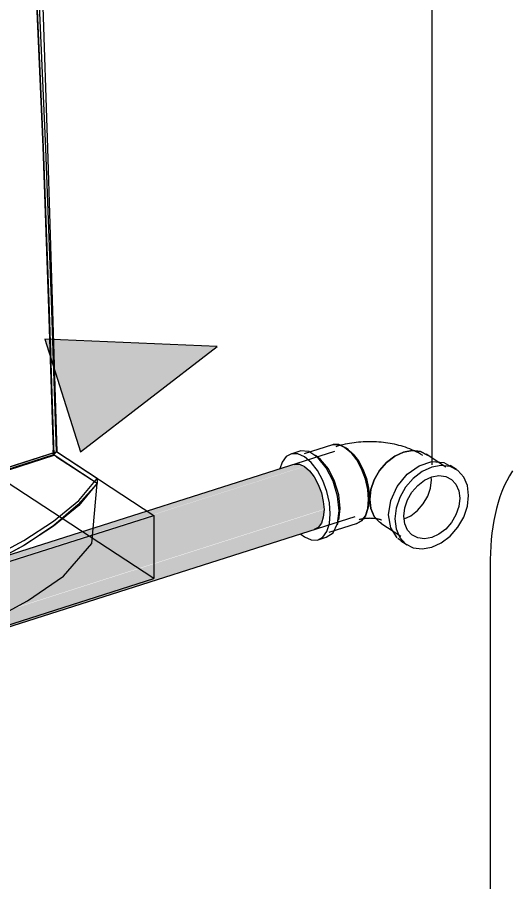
# Model space of a CAD drawing. Header units: metres. Extents: x 15 to 69.3, y -12.4 to 16.4.
# Drawn here: x 49.6939 to 49.8748, y -8.5699 to -8.2531 of the extents above; entities that cross this region are included whole.
import ezdxf

# ---------------------------------------------------------------- set-up
doc = ezdxf.new("R2010")
doc.units = ezdxf.units.M
for name, color, linetype, lineweight in [('A-ANNO-DIMS', 7, 'Continuous', 5), ('A-ANNO-DIMS-20', 7, 'Continuous', 5), ('P-PIPE', 7, 'Continuous', 5), ('P-PIPE-IDEN', 7, 'Continuous', 5), ('P-SANR-FIXT', 7, 'Continuous', 5)]:
    doc.layers.add(name, color=color, linetype=linetype, lineweight=lineweight)
doc.styles.add('Century Gothic_1', font='GOTHIC.TTF', dxfattribs={"height": 0.03})
doc.dimstyles.new('Setores_1_5', dxfattribs={"dimscale": 0.3048, "dimtxt": 0.031325, "dimasz": 0.208333, "dimexe": 0.15748, "dimexo": 0.098425, "dimgap": 0.114829, "dimtad": 1, "dimrnd": 0.01, "dimzin": 0, "dimdsep": 46, "dimtxsty": 'Century Gothic_1', "dimblk1": 'OBLIQUE', "dimblk2": 'OBLIQUE', "dimsah": 1, "dimcen": 0.09, "dimazin": 0, "dimtfac": 1, "dimtdec": 4, "dimtix": 1, "dimtmove": 0, "dimatfit": 3, "dimfxl": 1, "dimtvp": 1, "dimtolj": 1, "dimtzin": 0, "dimarcsym": 2})

# ---------------------------------------------------------------- blocks, each defined once
blk = doc.blocks.new('Cuba para Pia de Cozinha - Standard-2652003-3D_DT_02')
at = {"layer": 'P-SANR-FIXT'}
blk.add_line((-6.08905, -8.45269), (-6.08905, -8.6194), dxfattribs=at)
blk.add_polyline3d([(-6.08094, -8.41938, 0), (-6.08202, -8.42116, 0), (-6.08301, -8.42301, 0), (-6.08391, -8.42492, 0), (-6.08474, -8.4269, 0), (-6.08549, -8.42893, 0), (-6.08616, -8.43102, 0), (-6.08676, -8.43316, 0), (-6.08728, -8.43535, 0), (-6.08774, -8.43759, 0), (-6.08813, -8.43988, 0), (-6.08844, -8.44221, 0), (-6.08869, -8.44458, 0), (-6.08888, -8.44699, 0), (-6.089, -8.44944, 0), (-6.08905, -8.45192, 0), (-6.08905, -8.45269, 0)], dxfattribs=at)
blk = doc.blocks.new('UT_Purificador de água para cozinha - UT_Purificador de água para cozinha-3520486-3D_DT_02')
at = {"layer": 'P-SANR-FIXT'}
for p, q in [((-6.2123, -8.45887), (-6.3826, -8.34759)), ((-6.3062, -8.43092), (-6.24806, -8.41242)), ((-6.24914, -8.41349), (-6.30574, -8.4315)), ((-6.30464, -8.43142), (-6.24887, -8.41366)), ((-6.24795, -8.41239), (-6.2946, -8.42723)), ((-6.24914, -8.41349), (-6.2492, -8.41176)), ((-6.24915, -8.41349), (-6.24806, -8.41242)), ((-6.24806, -8.4142), (-6.24915, -8.41349)), ((-6.24806, -8.41242), (-6.24914, -8.41349)), ((-6.23309, -8.42397), (-6.24887, -8.41366)), ((-6.23307, -8.42214), (-6.24806, -8.41242)), ((-6.24806, -8.4142), (-6.23307, -8.42392)), ((-6.24795, -8.41239), (-6.2123, -8.43568)), ((-6.23307, -8.42214), (-6.23307, -8.42392)), ((-6.41694, -8.50081), (-6.2123, -8.43568)), ((-6.2123, -8.43568), (-6.2123, -8.45887)), ((-6.41694, -8.52399), (-6.2123, -8.45887))]:
    blk.add_line(p, q, dxfattribs=at)
for points in [[(-6.24887, -8.41366, 0), (-6.25073, -8.35726, 0), (-6.25277, -8.30092, 0), (-6.2553, -8.24474, 0), (-6.25841, -8.18875, 0)], [(-6.2586, -8.19006, 0), (-6.25554, -8.24525, 0), (-6.25305, -8.30063, 0), (-6.25103, -8.35616, 0), (-6.2492, -8.41176, 0)], [(-6.24806, -8.41242, 0), (-6.24989, -8.35682, 0), (-6.25191, -8.30129, 0), (-6.2544, -8.24591, 0), (-6.25745, -8.19072, 0)], [(-6.25483, -8.18989, 0), (-6.25311, -8.24551, 0), (-6.25139, -8.30114, 0), (-6.24967, -8.35676, 0), (-6.24795, -8.41239, 0)], [(-6.27237, -8.45152, 0), (-6.26004, -8.44492, 0), (-6.24908, -8.43783, 0), (-6.23989, -8.43024, 0), (-6.23307, -8.42214, 0)], [(-6.41997, -8.51029, 0), (-6.39622, -8.50844, 0), (-6.37325, -8.50527, 0), (-6.35115, -8.50102, 0), (-6.33006, -8.49582, 0), (-6.31013, -8.48974, 0), (-6.2914, -8.48289, 0), (-6.27409, -8.47532, 0), (-6.25861, -8.46702, 0), (-6.24541, -8.458, 0), (-6.23507, -8.44601, 0), (-6.23309, -8.42397, 0)], [(-6.23307, -8.42392, 0), (-6.23989, -8.43202, 0), (-6.24908, -8.43961, 0), (-6.26004, -8.4467, 0), (-6.27237, -8.4533, 0)], [(-6.23309, -8.42397, 0), (-6.24016, -8.43186, 0), (-6.24896, -8.43939, 0), (-6.25953, -8.44646, 0), (-6.2716, -8.45301, 0)]]:
    blk.add_polyline3d(points, dxfattribs=at)
blk = doc.blocks.new('Joelho 45_90 - Agua Fria_Soldavel - MEP - Tigre - Standard-3523191-3D_DT_02')
at = {"layer": 'P-PIPE'}
for p, q in [((-6.14688, -8.40981), (-6.15729, -8.41312)), ((-6.141, -8.41168), (-6.14188, -8.41104)), ((-6.15886, -8.41215), (-6.16214, -8.4132)), ((-6.15206, -8.41453), (-6.15315, -8.41369)), ((-6.10533, -8.41804), (-6.11259, -8.41329)), ((-6.10147, -8.41889), (-6.10376, -8.41739)), ((-6.13363, -8.43221), (-6.13336, -8.42916)), ((-6.14459, -8.43741), (-6.14407, -8.43316)), ((-6.13435, -8.43468), (-6.13401, -8.43366)), ((-6.14813, -8.4419), (-6.13772, -8.43858)), ((-6.14509, -8.43904), (-6.14468, -8.43773)), ((-6.12911, -8.43857), (-6.12184, -8.44332)), ((-6.15213, -8.44464), (-6.14885, -8.4436)), ((-6.12132, -8.44532), (-6.12296, -8.44412)), ((-6.12181, -8.44502), (-6.11952, -8.44652))]:
    blk.add_line(p, q, dxfattribs=at)
for points in [[(-6.14687, -8.40981, 0), (-6.14662, -8.40973, 0), (-6.14453, -8.40975, 0), (-6.1423, -8.41076, 0), (-6.14006, -8.41268, 0), (-6.13798, -8.41538, 0), (-6.13619, -8.41868, 0), (-6.13481, -8.42237, 0), (-6.13395, -8.42617, 0), (-6.13365, -8.42984, 0)], [(-6.13365, -8.42984, 0), (-6.13395, -8.42617, 0), (-6.13481, -8.42237, 0), (-6.13619, -8.41868, 0), (-6.13798, -8.41538, 0), (-6.14006, -8.41268, 0), (-6.1423, -8.41076, 0), (-6.14453, -8.40975, 0), (-6.14662, -8.40973, 0)], [(-6.1138, -8.41377, 0), (-6.11459, -8.41328, 0), (-6.11538, -8.41282, 0), (-6.11617, -8.4124, 0), (-6.11696, -8.41202, 0), (-6.11775, -8.41166, 0), (-6.11854, -8.41133, 0), (-6.11933, -8.41102, 0), (-6.12013, -8.41074, 0), (-6.12092, -8.41048, 0), (-6.12173, -8.41024, 0), (-6.12253, -8.41002, 0), (-6.12333, -8.40982, 0), (-6.12414, -8.40963, 0), (-6.12495, -8.40947, 0), (-6.12577, -8.40932, 0), (-6.12658, -8.40919, 0), (-6.1274, -8.40907, 0), (-6.12822, -8.40897, 0), (-6.12905, -8.40889, 0), (-6.12987, -8.40882, 0), (-6.1307, -8.40876, 0), (-6.13152, -8.40873, 0), (-6.13235, -8.4087, 0), (-6.13318, -8.40869, 0), (-6.13401, -8.4087, 0), (-6.13484, -8.40872, 0), (-6.13566, -8.40876, 0), (-6.13649, -8.40881, 0), (-6.13731, -8.40888, 0), (-6.13814, -8.40896, 0), (-6.13896, -8.40906, 0), (-6.13978, -8.40918, 0), (-6.14059, -8.40931, 0), (-6.14141, -8.40946, 0), (-6.14222, -8.40962, 0), (-6.14303, -8.4098, 0), (-6.14383, -8.41, 0), (-6.14464, -8.41022, 0), (-6.14544, -8.41046, 0), (-6.14565, -8.41053, 0)], [(-6.1477, -8.43509, 0), (-6.14802, -8.43108, 0), (-6.14896, -8.42692, 0), (-6.15046, -8.4229, 0), (-6.15242, -8.41929, 0), (-6.15469, -8.41633, 0), (-6.15714, -8.41423, 0), (-6.15958, -8.41314, 0), (-6.16186, -8.41312, 0), (-6.16382, -8.41417, 0), (-6.16532, -8.41623, 0), (-6.16614, -8.41861, 0)], [(-6.14442, -8.43404, 0), (-6.14499, -8.42865, 0), (-6.14663, -8.42316, 0), (-6.14914, -8.41824, 0), (-6.15222, -8.41448, 0), (-6.1555, -8.41234, 0), (-6.15858, -8.41207, 0), (-6.15886, -8.41215, 0)], [(-6.14139, -8.41141, 0), (-6.13931, -8.4132, 0), (-6.13738, -8.41571, 0), (-6.13571, -8.41878, 0), (-6.13444, -8.42221, 0), (-6.13363, -8.42574, 0), (-6.13336, -8.42916, 0)], [(-6.13336, -8.42916, 0), (-6.13363, -8.42574, 0), (-6.13444, -8.42221, 0), (-6.13571, -8.41878, 0), (-6.13738, -8.41571, 0), (-6.13931, -8.4132, 0), (-6.14139, -8.41141, 0)], [(-6.1121, -8.41364, 0), (-6.11466, -8.41233, 0), (-6.11765, -8.41193, 0), (-6.12085, -8.4125, 0), (-6.12406, -8.41397, 0), (-6.12705, -8.41627, 0), (-6.12961, -8.41922, 0), (-6.13158, -8.42263, 0), (-6.13281, -8.42626, 0), (-6.13324, -8.42987, 0)], [(-6.13324, -8.42987, 0), (-6.13281, -8.42626, 0), (-6.13158, -8.42263, 0), (-6.12961, -8.41922, 0), (-6.12705, -8.41627, 0), (-6.12406, -8.41397, 0), (-6.12085, -8.4125, 0), (-6.11765, -8.41193, 0), (-6.11466, -8.41233, 0), (-6.1121, -8.41364, 0)], [(-6.16093, -8.41701, 0), (-6.16072, -8.41695, 0), (-6.15899, -8.41696, 0), (-6.15714, -8.41779, 0)], [(-6.14407, -8.43316, 0), (-6.14459, -8.42822, 0), (-6.14609, -8.4232, 0), (-6.14839, -8.41869, 0), (-6.15121, -8.41525, 0), (-6.15206, -8.41453, 0)], [(-6.12631, -8.43551, 0), (-6.1255, -8.43023, 0), (-6.12315, -8.42507, 0), (-6.11955, -8.42064, 0), (-6.11513, -8.41749, 0), (-6.11043, -8.416, 0), (-6.10602, -8.41634, 0), (-6.10259, -8.4183, 0)], [(-6.09696, -8.4284, 0), (-6.09743, -8.42474, 0), (-6.09878, -8.42163, 0), (-6.10093, -8.41927, 0), (-6.10373, -8.41783, 0), (-6.10699, -8.4174, 0), (-6.1105, -8.41802, 0), (-6.114, -8.41963, 0), (-6.11726, -8.42214, 0), (-6.12006, -8.42536, 0), (-6.12221, -8.42909, 0), (-6.12356, -8.43306, 0), (-6.12403, -8.43701, 0)], [(-6.15714, -8.41779, 0), (-6.15529, -8.41938, 0), (-6.15356, -8.42162, 0), (-6.15208, -8.42436, 0), (-6.15094, -8.4274, 0), (-6.15023, -8.43055, 0), (-6.14998, -8.43359, 0), (-6.15023, -8.43631, 0), (-6.15094, -8.43853, 0), (-6.15208, -8.44009, 0), (-6.15356, -8.44089, 0)], [(-6.1105, -8.44383, 0), (-6.11315, -8.44429, 0), (-6.11562, -8.44397, 0), (-6.11774, -8.44288, 0), (-6.11937, -8.44109, 0), (-6.1204, -8.43873, 0), (-6.12075, -8.43596, 0), (-6.1204, -8.43297, 0), (-6.11937, -8.42997, 0), (-6.11774, -8.42714, 0), (-6.11562, -8.4247, 0), (-6.11315, -8.4228, 0), (-6.1105, -8.42158, 0)], [(-6.12061, -8.43698, 0), (-6.1182, -8.43584, 0), (-6.11573, -8.43394, 0), (-6.11361, -8.43149, 0), (-6.11198, -8.42867, 0), (-6.11095, -8.42566, 0), (-6.1106, -8.42267, 0), (-6.11065, -8.42165, 0)], [(-6.1105, -8.42158, 0), (-6.10784, -8.42111, 0), (-6.10537, -8.42144, 0), (-6.10325, -8.42253, 0), (-6.10162, -8.42431, 0), (-6.10059, -8.42667, 0), (-6.10024, -8.42944, 0), (-6.10059, -8.43243, 0), (-6.10162, -8.43544, 0), (-6.10325, -8.43826, 0), (-6.10537, -8.44071, 0), (-6.10784, -8.4426, 0), (-6.1105, -8.44383, 0)], [(-6.13798, -8.43866, 0), (-6.13619, -8.43769, 0), (-6.13481, -8.4358, 0), (-6.13395, -8.43313, 0), (-6.13365, -8.42984, 0)], [(-6.13365, -8.42984, 0), (-6.13395, -8.43313, 0), (-6.13481, -8.4358, 0), (-6.13619, -8.43769, 0), (-6.13798, -8.43866, 0)], [(-6.13336, -8.42916, 0), (-6.13363, -8.43221, 0), (-6.13444, -8.4347, 0)], [(-6.13324, -8.42987, 0), (-6.13281, -8.43322, 0), (-6.13158, -8.43607, 0), (-6.12961, -8.43822, 0)], [(-6.12889, -8.43871, 0), (-6.12961, -8.43822, 0), (-6.13158, -8.43607, 0), (-6.13281, -8.43322, 0), (-6.13324, -8.42987, 0)], [(-6.12403, -8.43701, 0), (-6.12356, -8.44066, 0), (-6.12221, -8.44377, 0), (-6.12006, -8.44613, 0), (-6.11726, -8.44757, 0), (-6.114, -8.448, 0), (-6.1105, -8.44739, 0), (-6.10699, -8.44577, 0), (-6.10373, -8.44327, 0), (-6.10093, -8.44004, 0), (-6.09878, -8.43632, 0), (-6.09743, -8.43234, 0), (-6.09696, -8.4284, 0)], [(-6.15851, -8.44255, 0), (-6.15714, -8.4436, 0), (-6.15469, -8.4447, 0), (-6.15242, -8.44472, 0), (-6.15046, -8.44366, 0), (-6.14896, -8.4416, 0), (-6.14802, -8.43868, 0), (-6.1477, -8.43509, 0)], [(-6.14914, -8.44368, 0), (-6.14663, -8.44204, 0), (-6.14499, -8.43869, 0), (-6.14442, -8.43404, 0)], [(-6.12315, -8.44394, 0), (-6.1255, -8.44028, 0), (-6.12631, -8.43551, 0)], [(-6.12892, -8.43742, 0), (-6.12893, -8.43741, 0), (-6.12898, -8.43739, 0), (-6.12906, -8.43736, 0), (-6.12916, -8.43733, 0), (-6.12928, -8.43729, 0), (-6.12944, -8.43724, 0), (-6.12961, -8.43719, 0), (-6.1298, -8.43714, 0), (-6.13002, -8.43709, 0), (-6.13025, -8.43705, 0), (-6.13049, -8.437, 0), (-6.13075, -8.43696, 0), (-6.13102, -8.43692, 0), (-6.1313, -8.43688, 0), (-6.13159, -8.43685, 0), (-6.13189, -8.43682, 0), (-6.1322, -8.4368, 0), (-6.13251, -8.43679, 0), (-6.13282, -8.43678, 0), (-6.13314, -8.43677, 0), (-6.13345, -8.43678, 0), (-6.13377, -8.43678, 0), (-6.13408, -8.4368, 0), (-6.13439, -8.43681, 0), (-6.13469, -8.43684, 0), (-6.13499, -8.43687, 0), (-6.13527, -8.4369, 0), (-6.13555, -8.43694, 0), (-6.13581, -8.43698, 0), (-6.13607, -8.43702, 0), (-6.1363, -8.43707, 0), (-6.13652, -8.43712, 0), (-6.13673, -8.43717, 0), (-6.13691, -8.43722, 0), (-6.13707, -8.43727, 0), (-6.13714, -8.43729, 0)]]:
    blk.add_polyline3d(points, dxfattribs=at)
blk = doc.blocks.new('Anotacao_Tuboseta - Fluxo 1-2612753-3D_DT_02')
at = {"layer": 'P-PIPE-IDEN'}
blk.add_hatch(color=256, dxfattribs=at).paths.add_polyline_path([(-6.23921, -8.41239), (-6.25234, -8.37115), (-6.18912, -8.37374)])
for p, q in [((-6.18912, -8.37374), (-6.25234, -8.37115)), ((-6.25234, -8.37115), (-6.23921, -8.41239)), ((-6.23921, -8.41239), (-6.18912, -8.37374))]:
    blk.add_line(p, q, dxfattribs=at)
blk = doc.blocks.new('DIMBLOCK62-3D_DT_02')
at = {"layer": 'A-ANNO-DIMS-20'}
for p, q in [((49.8458, -8.17043), (49.8458, -8.12771)), ((49.8458, -8.17043), (49.50155, -8.27999)), ((49.8458, -8.17043), (49.8458, -8.41713)), ((49.50155, -8.27999), (49.50155, -8.23727)), ((49.50155, -8.27999), (49.50155, -8.28782))]:
    blk.add_line(p, q, dxfattribs=at)
at = {"layer": 'A-ANNO-DIMS-20', "lineweight": 25}
for p, q in [((49.8458, -8.17043), (49.87184, -8.13389)), ((49.8458, -8.17043), (49.81976, -8.20698)), ((49.50155, -8.27999), (49.52759, -8.24345)), ((49.50155, -8.27999), (49.47551, -8.31654))]:
    blk.add_line(p, q, dxfattribs=at)
at = {"layer": 'A-ANNO-DIMS-20', "color": 0, "insert": (49.599, -8.17748), "char_height": 0.03, "width": 0.1587136, "attachment_point": 1, "rotation": 17.6539, "line_spacing_factor": 0.984502, "style": 'Century Gothic_1'}
blk.add_mtext('0,42 m', dxfattribs=at)
blk = doc.blocks.new('_Oblique')
at = {"color": 0, "linetype": 'ByBlock', "lineweight": -2}
blk.add_line((-0.5, -0.5), (0.5, 0.5), dxfattribs=at)

msp = doc.modelspace()

# ---------------------------------------------------------------- hatches: boundary and pattern name
at = {"layer": 'P-PIPE', "true_color": 0x00ffff}
for points in [[(49.54051, -8.50011), (49.79906, -8.41775), (49.79721, -8.41696), (49.79553, -8.41696), (49.53901, -8.49864), (49.54043, -8.5)], [(49.54691, -8.51615), (49.8063, -8.43344), (49.80583, -8.42953), (49.80529, -8.42725), (49.80388, -8.42373), (49.80265, -8.42151), (49.80091, -8.4193), (49.79916, -8.41779), (49.5406, -8.50023), (49.54301, -8.50371), (49.5447, -8.50716), (49.54605, -8.51119), (49.54676, -8.51431), (49.54689, -8.51596)], [(49.5466, -8.52241), (49.80351, -8.44047), (49.80427, -8.44001), (49.80539, -8.43842), (49.80616, -8.43528), (49.80631, -8.43359), (49.54692, -8.51631), (49.547, -8.51927), (49.54668, -8.52215)]]:
    msp.add_hatch(color=4, dxfattribs=at).paths.add_polyline_path(points)

# ---------------------------------------------------------------- linework, layer by layer
at = {"layer": 'P-PIPE'}
for p, q in [((49.81021, -8.41228), (49.51712, -8.50556)), ((49.5247, -8.52938), (49.81779, -8.43611))]:
    msp.add_line(p, q, dxfattribs=at)

# ---------------------------------------------------------------- block references
msp.add_blockref('Joelho 45_90 - Agua Fria_Soldavel - MEP - Tigre - Standard-3523191-3D_DT_02', (55.9563, 0), dxfattribs=at)
at = {"layer": 'P-PIPE-IDEN'}
msp.add_blockref('Anotacao_Tuboseta - Fluxo 1-2612753-3D_DT_02', (55.9563, 0), dxfattribs=at)
at = {"layer": 'P-SANR-FIXT'}
msp.add_blockref('UT_Purificador de água para cozinha - UT_Purificador de água para cozinha-3520486-3D_DT_02', (55.9563, 0), dxfattribs=at)
at = {"layer": 'P-SANR-FIXT', "color": 9, "true_color": 0xbfbfbf}
msp.add_blockref('Cuba para Pia de Cozinha - Standard-2652003-3D_DT_02', (55.9563, 0), dxfattribs=at)

# ---------------------------------------------------------------- dimensions: what is measured, and where the dimension line sits
at = {"layer": 'A-ANNO-DIMS'}
dim = msp.add_linear_dim(base=(49.507, -8.27826), p1=(49.8458, -8.44383), p2=(49.50155, -8.26112), angle=17.6539, dimstyle='Setores_1_5', override={"dimpost": '<>', "dimfxl": 0.389732}, dxfattribs=at)
dim.commit()
dim.dimension.update_dxf_attribs({"geometry": 'DIMBLOCK62-3D_DT_02', "text_midpoint": (49.62151, -8.18855)})

doc.saveas('drawing.dxf')
